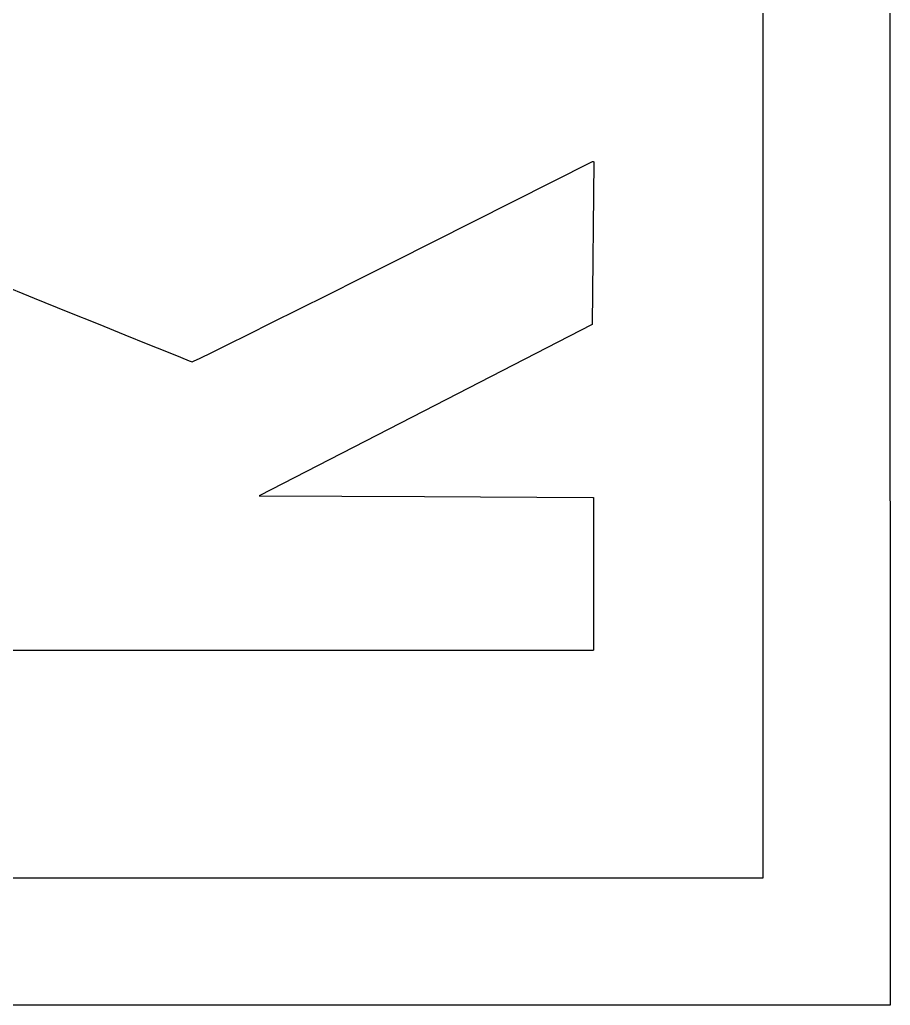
# Model space of a CAD drawing. Extents: x 6.3 to 49.3, y 9.3 to 45.7.
# Drawn here: x 43.61 to 49.32, y 9.33 to 15.8 of the extents above; entities that cross this region are included whole.
import ezdxf

# ---------------------------------------------------------------- set-up
doc = ezdxf.new("R2010")
doc.units = 0
doc.layers.add('BLACK', color=7, linetype='CONTINUOUS')

msp = doc.modelspace()

# ---------------------------------------------------------------- linework, layer by layer
at = {"layer": 'BLACK', "linetype": 'CONTINUOUS'}
for p, q in [((49.3116, 40.5856), (49.3222, 9.333)), ((48.4867, 10.1635), (48.4867, 39.7657)), ((46.061, 14.2072), (47.3683, 14.8649)), ((47.3756, 14.8604), (47.3642, 13.7965)), ((47.3683, 14.8649), (47.3684, 14.8649)), ((47.3684, 14.8649), (47.3686, 14.865)), ((47.3686, 14.865), (47.3687, 14.8651)), ((47.3687, 14.8651), (47.369, 14.8652)), ((47.369, 14.8652), (47.3693, 14.8653)), ((47.3693, 14.8653), (47.3695, 14.8653)), ((47.3695, 14.8653), (47.3697, 14.8654)), ((47.3697, 14.8654), (47.37, 14.8654)), ((47.37, 14.8654), (47.3703, 14.8654)), ((47.3703, 14.8654), (47.3705, 14.8654)), ((47.3705, 14.8654), (47.3707, 14.8654)), ((47.3707, 14.8654), (47.3709, 14.8654)), ((47.3709, 14.8654), (47.3712, 14.8654)), ((47.3712, 14.8654), (47.3714, 14.8653)), ((47.3714, 14.8653), (47.3716, 14.8653)), ((47.3716, 14.8653), (47.3719, 14.8652)), ((47.3719, 14.8652), (47.3722, 14.8652)), ((47.3722, 14.8652), (47.3724, 14.8651)), ((47.3724, 14.8651), (47.3726, 14.865)), ((47.3726, 14.865), (47.3728, 14.8649)), ((47.3728, 14.8649), (47.3731, 14.8648)), ((47.3731, 14.8648), (47.3732, 14.8646)), ((47.3732, 14.8646), (47.3734, 14.8646)), ((47.3734, 14.8646), (47.3736, 14.8644)), ((47.3736, 14.8644), (47.3739, 14.8642)), ((47.3739, 14.8642), (47.374, 14.8641)), ((47.374, 14.8641), (47.3742, 14.8639)), ((47.3742, 14.8639), (47.3743, 14.8637)), ((47.3743, 14.8637), (47.3745, 14.8635)), ((47.3745, 14.8635), (47.3746, 14.8633)), ((47.3746, 14.8633), (47.3748, 14.8632)), ((47.3748, 14.8632), (47.3749, 14.8629)), ((47.3749, 14.8629), (47.375, 14.8627)), ((47.375, 14.8627), (47.3751, 14.8625)), ((47.3751, 14.8625), (47.3752, 14.8623)), ((47.3752, 14.8623), (47.3753, 14.862)), ((47.3753, 14.862), (47.3754, 14.8617)), ((47.3754, 14.8617), (47.3754, 14.8615)), ((47.3754, 14.8615), (47.3755, 14.8614)), ((47.3755, 14.8614), (47.3755, 14.8611)), ((47.3755, 14.8611), (47.3756, 14.8608)), ((47.3756, 14.8608), (47.3755, 14.8606)), ((47.3755, 14.8606), (47.3756, 14.8604)), ((45.842, 14.0971), (46.0609, 14.2071)), ((46.0609, 14.2071), (46.061, 14.2072)), ((43.4669, 14.0646), (43.7033, 13.9684)), ((45.634, 13.9928), (45.8419, 14.0971)), ((45.8419, 14.0971), (45.842, 14.0971)), ((45.842, 14.0971), (45.842, 14.0971)), ((45.4402, 13.8958), (45.634, 13.9928)), ((45.634, 13.9928), (45.634, 13.9928)), ((45.634, 13.9928), (45.634, 13.9928)), ((43.7033, 13.9684), (43.7033, 13.9684)), ((43.7033, 13.9684), (43.9225, 13.8793)), ((43.9225, 13.8793), (43.9226, 13.8793)), ((43.9226, 13.8793), (43.9226, 13.8793)), ((43.9226, 13.8793), (44.1216, 13.7985)), ((45.2636, 13.8076), (45.4402, 13.8958)), ((45.4402, 13.8958), (45.4402, 13.8958)), ((45.4402, 13.8958), (45.4402, 13.8958)), ((44.1216, 13.7985), (44.1217, 13.7985)), ((44.1217, 13.7985), (44.1217, 13.7985)), ((44.1217, 13.7985), (44.298, 13.7271)), ((45.1075, 13.7299), (45.2636, 13.8076)), ((45.2636, 13.8076), (45.2636, 13.8076)), ((47.3615, 13.7921), (46.2609, 13.2272)), ((47.3617, 13.7922), (47.3615, 13.7921)), ((47.3619, 13.7923), (47.3617, 13.7922)), ((47.3621, 13.7925), (47.3619, 13.7923)), ((47.3624, 13.7926), (47.3621, 13.7925)), ((47.3625, 13.7928), (47.3624, 13.7926)), ((47.3627, 13.7929), (47.3625, 13.7928)), ((47.3629, 13.7931), (47.3627, 13.7929)), ((47.3631, 13.7933), (47.3629, 13.7931)), ((47.3632, 13.7935), (47.3631, 13.7933)), ((47.3633, 13.7937), (47.3632, 13.7935)), ((47.3635, 13.7939), (47.3633, 13.7937)), ((47.3636, 13.7941), (47.3635, 13.7939)), ((47.3637, 13.7943), (47.3636, 13.7941)), ((47.3638, 13.7945), (47.3637, 13.7943)), ((47.3639, 13.7948), (47.3638, 13.7945)), ((47.364, 13.795), (47.3639, 13.7948)), ((47.3641, 13.7952), (47.364, 13.795)), ((47.3642, 13.7957), (47.3641, 13.7954)), ((47.3641, 13.7954), (47.3641, 13.7952)), ((47.3642, 13.7965), (47.3642, 13.7964)), ((47.3642, 13.7964), (47.3642, 13.7962)), ((47.3642, 13.7962), (47.3642, 13.7959)), ((47.3642, 13.7959), (47.3642, 13.7957)), ((44.298, 13.7271), (44.298, 13.7271)), ((44.298, 13.7271), (44.298, 13.7271)), ((44.298, 13.7271), (44.4488, 13.6662)), ((44.9746, 13.6641), (45.1074, 13.7299)), ((45.1074, 13.7299), (45.1075, 13.7299)), ((45.1075, 13.7299), (45.1075, 13.7299)), ((44.4488, 13.6662), (44.4488, 13.6662)), ((44.4488, 13.6662), (44.5713, 13.6169)), ((44.8684, 13.6117), (44.9746, 13.6641)), ((44.9746, 13.6641), (44.9746, 13.6641)), ((44.5713, 13.6169), (44.6629, 13.5803)), ((44.7917, 13.5743), (44.8684, 13.6117)), ((44.8684, 13.6117), (44.8684, 13.6117)), ((44.6629, 13.5803), (44.6629, 13.5803)), ((44.6629, 13.5803), (44.7206, 13.5576)), ((44.7206, 13.5576), (44.7402, 13.5504)), ((44.7402, 13.5504), (44.7479, 13.5536)), ((44.7479, 13.5536), (44.7917, 13.5743)), ((46.2609, 13.2272), (45.1785, 12.6716)), ((45.1785, 12.6716), (46.264, 12.6663)), ((46.264, 12.6663), (46.264, 12.6663)), ((46.264, 12.6663), (47.3699, 12.6608)), ((47.3699, 12.6608), (47.3699, 12.6608)), ((47.3699, 12.6608), (47.3704, 12.6607)), ((47.3704, 12.6607), (47.3708, 12.6607)), ((47.3708, 12.6607), (47.3709, 12.6607)), ((47.3709, 12.6607), (47.3709, 12.6607)), ((47.3709, 12.6607), (47.3714, 12.6605)), ((47.3714, 12.6605), (47.3718, 12.6604)), ((47.3718, 12.6604), (47.3718, 12.6604)), ((47.3718, 12.6604), (47.3718, 12.6604)), ((47.3718, 12.6604), (47.3723, 12.6601)), ((47.3723, 12.6601), (47.3726, 12.6599)), ((47.3726, 12.6599), (47.3726, 12.6599)), ((47.3726, 12.6599), (47.3727, 12.6599)), ((47.3727, 12.6599), (47.3731, 12.6596)), ((47.3731, 12.6596), (47.3734, 12.6593)), ((47.3734, 12.6593), (47.3734, 12.6593)), ((47.3734, 12.6593), (47.3734, 12.6593)), ((47.3734, 12.6593), (47.3737, 12.6589)), ((47.3737, 12.6589), (47.374, 12.6586)), ((47.374, 12.6586), (47.374, 12.6585)), ((47.374, 12.6585), (47.374, 12.6585)), ((47.374, 12.6585), (47.3743, 12.6581)), ((47.3743, 12.6581), (47.3745, 12.6577)), ((47.3745, 12.6577), (47.3745, 12.6577)), ((47.3745, 12.6577), (47.3745, 12.6576)), ((47.3745, 12.6576), (47.3746, 12.6572)), ((47.3746, 12.6572), (47.3747, 12.6568)), ((47.3747, 12.6568), (47.3747, 12.6567)), ((47.3747, 12.6567), (47.3747, 12.6567)), ((47.3747, 12.6567), (47.3748, 12.6562)), ((47.3748, 12.6562), (47.3748, 12.6558)), ((47.3748, 12.6558), (47.3748, 11.6613)), ((47.3698, 11.6563), (40.9563, 11.6563)), ((47.3703, 11.6564), (47.3698, 11.6563)), ((47.3708, 11.6564), (47.3703, 11.6564)), ((47.3713, 11.6566), (47.3708, 11.6564)), ((47.3708, 11.6564), (47.3708, 11.6564)), ((47.3708, 11.6564), (47.3708, 11.6564)), ((47.3717, 11.6567), (47.3713, 11.6566)), ((47.3722, 11.6569), (47.3717, 11.6567)), ((47.3717, 11.6567), (47.3717, 11.6567)), ((47.3717, 11.6567), (47.3717, 11.6567)), ((47.3726, 11.6571), (47.3722, 11.6569)), ((47.373, 11.6575), (47.3726, 11.6572)), ((47.3726, 11.6572), (47.3726, 11.6572)), ((47.3726, 11.6572), (47.3726, 11.6571)), ((47.3733, 11.6578), (47.373, 11.6575)), ((47.3734, 11.6578), (47.3733, 11.6578)), ((47.3733, 11.6578), (47.3733, 11.6578)), ((47.3736, 11.6581), (47.3734, 11.6578)), ((47.374, 11.6585), (47.3736, 11.6581)), ((47.3742, 11.6589), (47.374, 11.6585)), ((47.374, 11.6585), (47.374, 11.6585)), ((47.374, 11.6585), (47.374, 11.6585)), ((47.3744, 11.6594), (47.3742, 11.6589)), ((47.3746, 11.6598), (47.3744, 11.6594)), ((47.3744, 11.6594), (47.3744, 11.6594)), ((47.3744, 11.6594), (47.3744, 11.6594)), ((47.3747, 11.6603), (47.3746, 11.6598)), ((47.3748, 11.6608), (47.3747, 11.6603)), ((47.3747, 11.6603), (47.3747, 11.6603)), ((47.3747, 11.6603), (47.3747, 11.6603)), ((47.3748, 11.6613), (47.3748, 11.6608)), ((38.0403, 10.1635), (48.4867, 10.1635)), ((49.3172, 9.328), (37.2098, 9.328)), ((49.3177, 9.32805), (49.3172, 9.328)), ((49.3181, 9.32809), (49.3177, 9.32805)), ((49.3182, 9.32809), (49.3181, 9.32809)), ((49.3181, 9.32809), (49.3181, 9.32809)), ((49.3186, 9.32822), (49.3182, 9.32809)), ((49.3191, 9.32836), (49.3186, 9.32822)), ((49.3195, 9.32858), (49.3191, 9.32838)), ((49.3191, 9.32838), (49.3191, 9.32837)), ((49.3191, 9.32837), (49.3191, 9.32836)), ((49.3199, 9.32882), (49.3195, 9.32858)), ((49.32, 9.32883), (49.3199, 9.32883)), ((49.3199, 9.32883), (49.3199, 9.32882)), ((49.3204, 9.32918), (49.32, 9.32883)), ((49.3207, 9.32943), (49.3204, 9.32918)), ((49.321, 9.3298), (49.3207, 9.32945)), ((49.3207, 9.32945), (49.3207, 9.32944)), ((49.3207, 9.32944), (49.3207, 9.32943)), ((49.3213, 9.33018), (49.321, 9.3298)), ((49.3215, 9.3305), (49.3213, 9.3302)), ((49.3213, 9.3302), (49.3213, 9.33019)), ((49.3213, 9.33019), (49.3213, 9.33018)), ((49.3218, 9.33103), (49.3215, 9.3305)), ((49.3219, 9.33141), (49.3218, 9.33106)), ((49.3218, 9.33106), (49.3218, 9.33105)), ((49.3218, 9.33105), (49.3218, 9.33103)), ((49.3221, 9.33196), (49.3219, 9.33141)), ((49.3222, 9.33293), (49.3221, 9.33244)), ((49.3221, 9.33244), (49.3221, 9.33199)), ((49.3221, 9.33199), (49.3221, 9.33198)), ((49.3221, 9.33198), (49.3221, 9.33196)), ((49.3222, 9.333), (49.3222, 9.33293))]:
    msp.add_line(p, q, dxfattribs=at)

doc.saveas('drawing.dxf')
